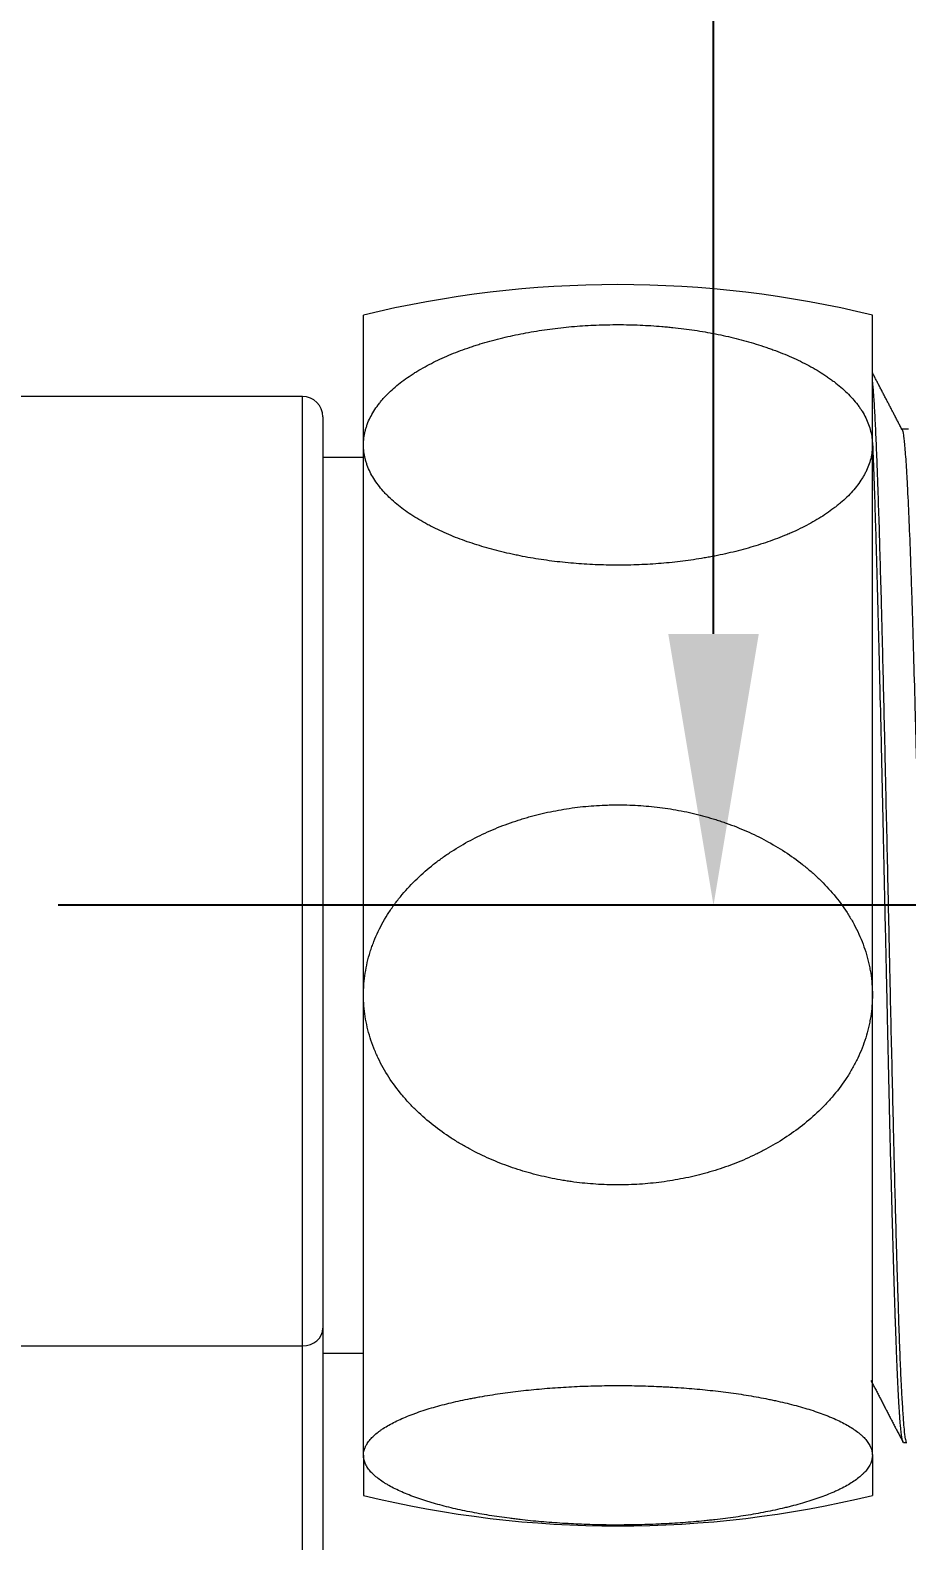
# Model space of a CAD drawing. Extents: x 8819 to 9239, y -18069 to -17475.
# Drawn here: x 9084.31 to 9100.46, y -17739.26 to -17711.43 of the extents above; entities that cross this region are included whole.
import ezdxf

# ---------------------------------------------------------------- set-up
doc = ezdxf.new("R2010")
doc.units = 0
doc.header["$MEASUREMENT"] = 0
doc.linetypes.add('CENTER2', pattern=[28.575, 19.05, -3.175, 3.175, -3.175])
doc.linetypes.add('HIDDEN2', pattern=[4.7625, 3.175, -1.5875])
doc.layers.get('DEFPOINTS').update_dxf_attribs({"linetype": 'CONTINUOUS'})
doc.layers.add('1', color=4, linetype='HIDDEN2')
doc.layers.add('CENTER', color=1, linetype='CENTER2')
doc.layers.add('5', color=2, linetype='CONTINUOUS', lineweight=9)
doc.styles.get("Standard").update_dxf_attribs({"font": 'Gulim.ttf'})
doc.dimstyles.new('STANDARD$0', dxfattribs={"dimtxt": 3.5, "dimasz": 2.5, "dimexe": 0.7, "dimexo": 0.7, "dimgap": 0.5, "dimtad": 3, "dimdec": 4, "dimdsep": 46, "dimtxsty": 'Standard', "dimcen": 0, "dimclrd": 2, "dimclre": 2, "dimclrt": 4, "dimadec": 0, "dimazin": 0, "dimtp": 0.2, "dimtm": 0.1, "dimtfac": 0.5, "dimtdec": 4, "dimtmove": 1, "dimatfit": 3, "dimfxl": 0, "dimtolj": 1, "dimarcsym": 0})

# ---------------------------------------------------------------- blocks, each defined once
blk = doc.blocks.new('*D7')
at = {"layer": '5', "color": 2, "lineweight": -2}
for p, q in [((9113.856, -17615.053), (9096.203, -17615.053)), ((9096.903, -17722.553), (9096.903, -17620.053)), ((9113.856, -17727.553), (9096.203, -17727.553))]:
    blk.add_line(p, q, dxfattribs=at)
at = {"layer": '5', "color": 2}
for points in [[(9096.07, -17620.053), (9097.737, -17620.053), (9096.903, -17615.053)], [(9096.07, -17722.553), (9097.737, -17722.553), (9096.903, -17727.553)]]:
    blk.add_solid(points, dxfattribs=at)
at = {"layer": 'DEFPOINTS', "color": 0}
for p in [(9096.903, -17615.053), (9114.556, -17615.053), (9114.556, -17727.553)]:
    blk.add_point(p, dxfattribs=at)
at = {"layer": '5', "color": 4, "insert": (9091.337, -17673.564), "char_height": 5, "attachment_point": 5, "rotation": 90}
blk.add_mtext('\\A1;150', dxfattribs=at)
blk = doc.blocks.new('*D10')
at = {"layer": '5', "color": 2, "lineweight": -2}
for p, q in [((9043.955, -17739.416), (9043.955, -17706.609)), ((9108.83, -17713.953), (9108.83, -17706.609)), ((9103.83, -17707.309), (9048.955, -17707.309))]:
    blk.add_line(p, q, dxfattribs=at)
at = {"layer": '5', "color": 2}
for points in [[(9048.955, -17706.475), (9048.955, -17708.142), (9043.955, -17707.309)], [(9103.83, -17706.475), (9103.83, -17708.142), (9108.83, -17707.309)]]:
    blk.add_solid(points, dxfattribs=at)
at = {"layer": 'DEFPOINTS', "color": 0}
for p in [(9043.955, -17707.309), (9108.83, -17714.653), (9043.955, -17740.116)]:
    blk.add_point(p, dxfattribs=at)
at = {"layer": '5', "color": 4, "insert": (9074.784, -17702.878), "char_height": 5, "attachment_point": 5}
blk.add_mtext('\\A1;86.5', dxfattribs=at)

msp = doc.modelspace()

# ---------------------------------------------------------------- linework, layer by layer
at = {"layer": '1', "color": 7, "linetype": 'Continuous', "lineweight": 18}
for p, q in [((9090.455, -17719.07), (9090.455, -17716.678)), ((9099.83, -17719.07), (9099.83, -17716.678)), ((9089.33, -17718.178), (9080.022, -17718.178)), ((9089.705, -17718.553), (9089.705, -17735.348)), ((9100.498, -17718.778), (9100.372, -17718.778)), ((9090.455, -17719.303), (9089.705, -17719.303)), ((9090.455, -17729.204), (9090.455, -17719.07)), ((9099.83, -17729.204), (9099.83, -17719.07)), ((9090.455, -17737.688), (9090.455, -17729.204)), ((9099.83, -17737.688), (9099.83, -17729.204)), ((9089.705, -17735.348), (9089.705, -17754.098)), ((9089.705, -17735.803), (9090.455, -17735.803)), ((9090.455, -17737.688), (9090.455, -17738.428)), ((9099.83, -17737.688), (9099.83, -17738.428)), ((9100.403, -17737.453), (9100.461, -17737.453))]:
    msp.add_line(p, q, dxfattribs=at)
at = {"layer": '1', "color": 1, "linetype": 'Continuous', "lineweight": 13}
for p, q in [((9089.33, -17735.672), (9089.33, -17718.178)), ((9078.947, -17735.672), (9089.33, -17735.672)), ((9089.33, -17754.422), (9089.33, -17735.672))]:
    msp.add_line(p, q, dxfattribs=at)
at = {"layer": '1', "color": 7, "linetype": 'Continuous', "lineweight": 18}
for centre, radius, start, end in [((9095.142, -17735.928), 19.812, 76.3145, 103.6855), ((9089.33, -17718.553), 0.375, 0, 90), ((9095.142, -17719.178), 19.812, 256.3145, 283.6855)]:
    msp.add_arc(centre, radius, start, end, dxfattribs=at)
at = {"layer": '1', "color": 1, "linetype": 'Continuous', "lineweight": 13}
msp.add_ellipse((9089.33, -17735.348), major_axis=(0.375, 0), ratio=0.866025, start_param=4.712389, end_param=6.283185, dxfattribs=at)
at = {"layer": '1', "color": 7, "linetype": 'Continuous', "lineweight": 18}
for points, knots in [([(9090.455, -17719.07), (9090.455, -17718.985), (9090.465, -17718.901), (9090.488, -17718.806), (9090.491, -17718.795), (9090.497, -17718.774), (9090.506, -17718.743), (9090.531, -17718.67), (9090.558, -17718.608), (9090.618, -17718.487), (9090.667, -17718.408), (9090.74, -17718.312), (9090.755, -17718.293), (9090.786, -17718.255), (9090.802, -17718.236), (9090.852, -17718.18), (9090.887, -17718.144), (9090.997, -17718.036), (9091.077, -17717.968), (9091.206, -17717.87), (9091.251, -17717.838), (9091.32, -17717.791), (9091.344, -17717.775), (9091.391, -17717.745), (9091.415, -17717.73), (9091.537, -17717.656), (9091.639, -17717.6), (9091.849, -17717.495), (9091.958, -17717.445), (9092.184, -17717.353), (9092.3, -17717.309), (9092.449, -17717.259), (9092.48, -17717.249), (9092.54, -17717.229), (9092.631, -17717.2), (9092.723, -17717.174), (9092.909, -17717.122), (9093.034, -17717.091), (9093.287, -17717.035), (9093.415, -17717.01), (9093.674, -17716.965), (9093.805, -17716.945), (9094.004, -17716.92), (9094.071, -17716.912), (9094.204, -17716.898), (9094.272, -17716.892), (9094.474, -17716.875), (9094.743, -17716.859), (9095.146, -17716.85), (9095.55, -17716.859), (9095.818, -17716.876), (9095.987, -17716.89), (9096.02, -17716.893), (9096.087, -17716.899), (9096.121, -17716.903), (9096.221, -17716.913), (9096.288, -17716.921), (9096.487, -17716.946), (9096.617, -17716.966), (9096.876, -17717.011), (9097.004, -17717.036), (9097.256, -17717.092), (9097.38, -17717.123), (9097.626, -17717.191), (9097.747, -17717.229), (9097.896, -17717.279), (9097.925, -17717.289), (9097.984, -17717.311), (9098.014, -17717.321), (9098.102, -17717.354), (9098.159, -17717.377), (9098.329, -17717.447), (9098.438, -17717.496), (9098.649, -17717.602), (9098.75, -17717.657), (9098.896, -17717.746), (9098.943, -17717.777), (9099.012, -17717.824), (9099.035, -17717.84), (9099.08, -17717.872), (9099.102, -17717.888), (9099.21, -17717.97), (9099.29, -17718.039), (9099.436, -17718.181), (9099.502, -17718.255), (9099.574, -17718.351), (9099.588, -17718.371), (9099.615, -17718.41), (9099.628, -17718.43), (9099.665, -17718.49), (9099.688, -17718.53), (9099.748, -17718.651), (9099.778, -17718.733), (9099.819, -17718.899), (9099.83, -17718.984), (9099.83, -17719.07)], [0, 0, 0, 0, 0.03125, 0.03125, 0.035156, 0.035156, 0.039062, 0.046875, 0.0625, 0.0625, 0.09375, 0.09375, 0.101562, 0.101562, 0.109375, 0.109375, 0.125, 0.125, 0.15625, 0.15625, 0.171875, 0.171875, 0.179687, 0.179687, 0.1875, 0.1875, 0.21875, 0.21875, 0.25, 0.25, 0.28125, 0.28125, 0.289062, 0.289062, 0.296875, 0.3125, 0.3125, 0.34375, 0.34375, 0.375, 0.375, 0.40625, 0.40625, 0.421875, 0.421875, 0.4375, 0.4375, 0.46875, 0.5, 0.53125, 0.5625, 0.5625, 0.570312, 0.570312, 0.578125, 0.578125, 0.59375, 0.59375, 0.625, 0.625, 0.65625, 0.65625, 0.6875, 0.6875, 0.71875, 0.71875, 0.726562, 0.726562, 0.734375, 0.734375, 0.75, 0.75, 0.78125, 0.78125, 0.8125, 0.8125, 0.828125, 0.828125, 0.835937, 0.835937, 0.84375, 0.84375, 0.875, 0.875, 0.90625, 0.90625, 0.914062, 0.914062, 0.921875, 0.921875, 0.9375, 0.9375, 0.96875, 0.96875, 1, 1, 1, 1]), ([(9099.829, -17717.902), (9099.83, -17717.912), (9099.831, -17717.922), (9099.836, -17717.969), (9099.839, -17718.008), (9099.844, -17718.072), (9099.847, -17718.105), (9099.849, -17718.14), (9099.851, -17718.164), (9099.852, -17718.177), (9099.859, -17718.288), (9099.866, -17718.4), (9099.879, -17718.647), (9099.886, -17718.783), (9099.899, -17719.079), (9099.905, -17719.24), (9099.915, -17719.499), (9099.919, -17719.588), (9099.923, -17719.704), (9099.924, -17719.727), (9099.925, -17719.774), (9099.928, -17719.845), (9099.93, -17719.917), (9099.939, -17720.161), (9099.946, -17720.366), (9099.959, -17720.794), (9099.965, -17721.017), (9099.978, -17721.483), (9099.985, -17721.725), (9099.993, -17722.039), (9099.995, -17722.103), (9099.998, -17722.231), (9100, -17722.295), (9100.005, -17722.49), (9100.008, -17722.621), (9100.018, -17723.018), (9100.025, -17723.289), (9100.038, -17723.84), (9100.045, -17724.121), (9100.055, -17724.551), (9100.058, -17724.696), (9100.063, -17724.915), (9100.065, -17725.025), (9100.068, -17725.136), (9100.069, -17725.21), (9100.07, -17725.248), (9100.078, -17725.582), (9100.084, -17725.88), (9100.098, -17726.478), (9100.104, -17726.779), (9100.118, -17727.381), (9100.124, -17727.683), (9100.134, -17728.137), (9100.137, -17728.289), (9100.142, -17728.517), (9100.144, -17728.593), (9100.147, -17728.744), (9100.149, -17728.82), (9100.157, -17729.196), (9100.164, -17729.494), (9100.177, -17730.081), (9100.184, -17730.371), (9100.197, -17730.944), (9100.204, -17731.227), (9100.212, -17731.576), (9100.214, -17731.645), (9100.216, -17731.749), (9100.217, -17731.784), (9100.219, -17731.853), (9100.223, -17732.024), (9100.227, -17732.193), (9100.237, -17732.591), (9100.25, -17733.106), (9100.263, -17733.589), (9100.273, -17733.94), (9100.276, -17734.055), (9100.281, -17734.225), (9100.284, -17734.309), (9100.286, -17734.392), (9100.288, -17734.447), (9100.289, -17734.474), (9100.297, -17734.719), (9100.303, -17734.925), (9100.316, -17735.315), (9100.329, -17735.682), (9100.342, -17736.005), (9100.352, -17736.23), (9100.356, -17736.302), (9100.361, -17736.406), (9100.363, -17736.44), (9100.366, -17736.506), (9100.368, -17736.538), (9100.376, -17736.695), (9100.383, -17736.807), (9100.396, -17737.005), (9100.402, -17737.091), (9100.415, -17737.236), (9100.422, -17737.295), (9100.43, -17737.352), (9100.432, -17737.363), (9100.434, -17737.377), (9100.435, -17737.382), (9100.437, -17737.391), (9100.441, -17737.412), (9100.445, -17737.427), (9100.453, -17737.448), (9100.457, -17737.453), (9100.462, -17737.453)], [0, 0, 0, 0, 0.004781, 0.004781, 0.020508, 0.020508, 0.028372, 0.032304, 0.032304, 0.036236, 0.036236, 0.06769, 0.06769, 0.099144, 0.099144, 0.130599, 0.130599, 0.146326, 0.146326, 0.150258, 0.150258, 0.15419, 0.162053, 0.162053, 0.193508, 0.193508, 0.224962, 0.224962, 0.256417, 0.256417, 0.26428, 0.26428, 0.272144, 0.272144, 0.287871, 0.287871, 0.319326, 0.319326, 0.35078, 0.35078, 0.366507, 0.366507, 0.374371, 0.378303, 0.378303, 0.382235, 0.382235, 0.413689, 0.413689, 0.445143, 0.445143, 0.476598, 0.476598, 0.492325, 0.492325, 0.500189, 0.500189, 0.508052, 0.508052, 0.539507, 0.539507, 0.570961, 0.570961, 0.602416, 0.602416, 0.610279, 0.610279, 0.614211, 0.614211, 0.618143, 0.63387, 0.63387, 0.665325, 0.696779, 0.696779, 0.712506, 0.712506, 0.72037, 0.724302, 0.724302, 0.728234, 0.728234, 0.759688, 0.759688, 0.791142, 0.822597, 0.822597, 0.838324, 0.838324, 0.846188, 0.846188, 0.854051, 0.854051, 0.885506, 0.885506, 0.91696, 0.91696, 0.948415, 0.948415, 0.956278, 0.956278, 0.96021, 0.96021, 0.964142, 0.979869, 0.979869, 1, 1, 1, 1]), ([(9100.376, -17718.787), (9100.385, -17718.802), (9100.393, -17718.835), (9100.402, -17718.895), (9100.403, -17718.903), (9100.405, -17718.918), (9100.409, -17718.943), (9100.412, -17718.97), (9100.419, -17719.029), (9100.423, -17719.073), (9100.436, -17719.222), (9100.445, -17719.342), (9100.459, -17719.553), (9100.463, -17719.628), (9100.47, -17719.749), (9100.472, -17719.791), (9100.475, -17719.855), (9100.476, -17719.877), (9100.478, -17719.921), (9100.479, -17719.943), (9100.489, -17720.147), (9100.498, -17720.346), (9100.516, -17720.777), (9100.525, -17721.01), (9100.538, -17721.385), (9100.543, -17721.515), (9100.548, -17721.682), (9100.549, -17721.716), (9100.552, -17721.783), (9100.555, -17721.886), (9100.558, -17721.989), (9100.569, -17722.34), (9100.578, -17722.631), (9100.596, -17723.238), (9100.604, -17723.553), (9100.616, -17723.962), (9100.618, -17724.045), (9100.621, -17724.17), (9100.622, -17724.211), (9100.625, -17724.295), (9100.626, -17724.337), (9100.631, -17724.547), (9100.636, -17724.717), (9100.649, -17725.228), (9100.657, -17725.574), (9100.675, -17726.276), (9100.684, -17726.632), (9100.694, -17727.039), (9100.695, -17727.084), (9100.698, -17727.174), (9100.701, -17727.309), (9100.704, -17727.444), (9100.711, -17727.714), (9100.715, -17727.893), (9100.728, -17728.428), (9100.737, -17728.782), (9100.75, -17729.31), (9100.755, -17729.485), (9100.761, -17729.747), (9100.764, -17729.835), (9100.767, -17729.965), (9100.768, -17730.009), (9100.77, -17730.096), (9100.772, -17730.139), (9100.782, -17730.526), (9100.791, -17730.863), (9100.804, -17731.355), (9100.808, -17731.516), (9100.817, -17731.836), (9100.822, -17731.992), (9100.835, -17732.451), (9100.844, -17732.744), (9100.861, -17733.302), (9100.87, -17733.568), (9100.881, -17733.883), (9100.884, -17733.945), (9100.888, -17734.068), (9100.89, -17734.128), (9100.897, -17734.305), (9100.901, -17734.418), (9100.914, -17734.744), (9100.923, -17734.943), (9100.941, -17735.304), (9100.95, -17735.467), (9100.961, -17735.646), (9100.963, -17735.681), (9100.968, -17735.747), (9100.97, -17735.779), (9100.977, -17735.87), (9100.981, -17735.925), (9100.994, -17736.076), (9101.003, -17736.155), (9101.016, -17736.242), (9101.021, -17736.265), (9101.027, -17736.293), (9101.03, -17736.3), (9101.033, -17736.31), (9101.034, -17736.313), (9101.036, -17736.318), (9101.038, -17736.32), (9101.041, -17736.326), (9101.044, -17736.328), (9101.047, -17736.328)], [0, 0, 0, 0, 0.036761, 0.036761, 0.041713, 0.041713, 0.046664, 0.056568, 0.056568, 0.076374, 0.076374, 0.115988, 0.115988, 0.135794, 0.135794, 0.145698, 0.145698, 0.150649, 0.150649, 0.155601, 0.155601, 0.195214, 0.195214, 0.234828, 0.234828, 0.254635, 0.254635, 0.259586, 0.259586, 0.264538, 0.274441, 0.274441, 0.314055, 0.314055, 0.353668, 0.353668, 0.363571, 0.363571, 0.368523, 0.368523, 0.373475, 0.373475, 0.393281, 0.393281, 0.432895, 0.432895, 0.472508, 0.472508, 0.47746, 0.47746, 0.482411, 0.492315, 0.492315, 0.512121, 0.512121, 0.551735, 0.551735, 0.571542, 0.571542, 0.581445, 0.581445, 0.586397, 0.586397, 0.591348, 0.591348, 0.630962, 0.630962, 0.650768, 0.650768, 0.670575, 0.670575, 0.710188, 0.710188, 0.749802, 0.749802, 0.759705, 0.759705, 0.769608, 0.769608, 0.789415, 0.789415, 0.829028, 0.829028, 0.868642, 0.868642, 0.878545, 0.878545, 0.888449, 0.888449, 0.908255, 0.908255, 0.947869, 0.947869, 0.967675, 0.967675, 0.977579, 0.977579, 0.98253, 0.98253, 0.987482, 0.987482, 1, 1, 1, 1]), ([(9099.83, -17719.07), (9099.83, -17719.091), (9099.829, -17719.113), (9099.826, -17719.155), (9099.82, -17719.219), (9099.809, -17719.282), (9099.778, -17719.408), (9099.747, -17719.49), (9099.697, -17719.592), (9099.686, -17719.612), (9099.663, -17719.653), (9099.651, -17719.673), (9099.614, -17719.732), (9099.587, -17719.771), (9099.5, -17719.887), (9099.434, -17719.961), (9099.324, -17720.068), (9099.285, -17720.103), (9099.224, -17720.155), (9099.204, -17720.172), (9099.162, -17720.206), (9099.14, -17720.222), (9099.032, -17720.304), (9098.94, -17720.366), (9098.747, -17720.484), (9098.646, -17720.54), (9098.487, -17720.619), (9098.433, -17720.645), (9098.35, -17720.682), (9098.322, -17720.694), (9098.266, -17720.719), (9098.237, -17720.73), (9098.095, -17720.789), (9097.979, -17720.832), (9097.742, -17720.912), (9097.621, -17720.949), (9097.375, -17721.017), (9097.249, -17721.049), (9097.058, -17721.091), (9096.962, -17721.111), (9096.864, -17721.13), (9096.799, -17721.142), (9096.766, -17721.148), (9096.602, -17721.176), (9096.47, -17721.195), (9096.205, -17721.229), (9095.939, -17721.256), (9095.67, -17721.273), (9095.467, -17721.281), (9095.366, -17721.284), (9095.247, -17721.286), (9095.196, -17721.286), (9095.162, -17721.286), (9095.145, -17721.286), (9094.992, -17721.286), (9094.722, -17721.28), (9094.321, -17721.254), (9094.057, -17721.226), (9093.794, -17721.193), (9093.663, -17721.173), (9093.468, -17721.139), (9093.403, -17721.127), (9093.306, -17721.107), (9093.274, -17721.101), (9093.209, -17721.087), (9093.049, -17721.052), (9092.893, -17721.013), (9092.648, -17720.945), (9092.528, -17720.908), (9092.294, -17720.828), (9092.179, -17720.785), (9091.956, -17720.693), (9091.847, -17720.643), (9091.715, -17720.577), (9091.688, -17720.564), (9091.636, -17720.537), (9091.61, -17720.523), (9091.534, -17720.48), (9091.484, -17720.451), (9091.338, -17720.363), (9091.247, -17720.3), (9091.075, -17720.17), (9090.996, -17720.102), (9090.904, -17720.012), (9090.886, -17719.994), (9090.851, -17719.958), (9090.834, -17719.939), (9090.784, -17719.883), (9090.753, -17719.845), (9090.667, -17719.73), (9090.617, -17719.652), (9090.557, -17719.531), (9090.54, -17719.49), (9090.52, -17719.438), (9090.517, -17719.427), (9090.51, -17719.406), (9090.506, -17719.396), (9090.496, -17719.364), (9090.491, -17719.343), (9090.465, -17719.238), (9090.455, -17719.154), (9090.455, -17719.07)], [0, 0, 0, 0, 0.007813, 0.007813, 0.015625, 0.03125, 0.03125, 0.0625, 0.0625, 0.070313, 0.070313, 0.078125, 0.078125, 0.09375, 0.09375, 0.125, 0.125, 0.140625, 0.140625, 0.148438, 0.148438, 0.15625, 0.15625, 0.1875, 0.1875, 0.21875, 0.21875, 0.234375, 0.234375, 0.242188, 0.242188, 0.25, 0.25, 0.28125, 0.28125, 0.3125, 0.3125, 0.34375, 0.34375, 0.359375, 0.367188, 0.367188, 0.375, 0.375, 0.40625, 0.40625, 0.4375, 0.46875, 0.46875, 0.484375, 0.492188, 0.496094, 0.496094, 0.5, 0.5, 0.53125, 0.5625, 0.59375, 0.59375, 0.625, 0.625, 0.640625, 0.640625, 0.648438, 0.648438, 0.65625, 0.6875, 0.6875, 0.71875, 0.71875, 0.75, 0.75, 0.78125, 0.78125, 0.789063, 0.789063, 0.796875, 0.796875, 0.8125, 0.8125, 0.84375, 0.84375, 0.875, 0.875, 0.882813, 0.882813, 0.890625, 0.890625, 0.90625, 0.90625, 0.9375, 0.9375, 0.953125, 0.953125, 0.957031, 0.957031, 0.960937, 0.960937, 0.96875, 0.96875, 1, 1, 1, 1]), ([(9100.394, -17737.444), (9100.387, -17737.43), (9100.38, -17737.401), (9100.365, -17737.303), (9100.356, -17737.228), (9100.344, -17737.085), (9100.34, -17737.031), (9100.333, -17736.943), (9100.33, -17736.897), (9100.327, -17736.848), (9100.325, -17736.815), (9100.324, -17736.798), (9100.314, -17736.642), (9100.306, -17736.483), (9100.29, -17736.129), (9100.282, -17735.933), (9100.269, -17735.612), (9100.265, -17735.5), (9100.259, -17735.325), (9100.257, -17735.265), (9100.253, -17735.174), (9100.252, -17735.143), (9100.25, -17735.081), (9100.249, -17735.05), (9100.24, -17734.767), (9100.231, -17734.501), (9100.215, -17733.941), (9100.207, -17733.647), (9100.194, -17733.185), (9100.19, -17733.028), (9100.184, -17732.786), (9100.182, -17732.704), (9100.179, -17732.581), (9100.178, -17732.539), (9100.175, -17732.456), (9100.174, -17732.415), (9100.165, -17732.039), (9100.156, -17731.697), (9100.14, -17730.998), (9100.132, -17730.64), (9100.119, -17730.092), (9100.115, -17729.908), (9100.11, -17729.675), (9100.109, -17729.628), (9100.107, -17729.534), (9100.106, -17729.487), (9100.103, -17729.346), (9100.101, -17729.252), (9100.09, -17728.78), (9100.082, -17728.403), (9100.065, -17727.647), (9100.057, -17727.268), (9100.044, -17726.699), (9100.04, -17726.509), (9100.035, -17726.272), (9100.034, -17726.224), (9100.032, -17726.129), (9100.031, -17726.082), (9100.028, -17725.94), (9100.026, -17725.846), (9100.015, -17725.377), (9100.007, -17725.008), (9099.99, -17724.285), (9099.982, -17723.929), (9099.969, -17723.407), (9099.965, -17723.234), (9099.96, -17723.021), (9099.959, -17722.978), (9099.957, -17722.893), (9099.954, -17722.767), (9099.951, -17722.642), (9099.94, -17722.231), (9099.924, -17721.599), (9099.907, -17721.02), (9099.897, -17720.674), (9099.894, -17720.606), (9099.89, -17720.471), (9099.888, -17720.404), (9099.882, -17720.207), (9099.878, -17720.08), (9099.865, -17719.714), (9099.854, -17719.405), (9099.843, -17719.13), (9099.84, -17719.058)], [0, 0, 0, 0, 0.038171, 0.038171, 0.083183, 0.083183, 0.10569, 0.10569, 0.116943, 0.12257, 0.12257, 0.128196, 0.128196, 0.173209, 0.173209, 0.218221, 0.218221, 0.240728, 0.240728, 0.251981, 0.251981, 0.257607, 0.257607, 0.263234, 0.263234, 0.308246, 0.308246, 0.353259, 0.353259, 0.375765, 0.375765, 0.387019, 0.387019, 0.392645, 0.392645, 0.398272, 0.398272, 0.443284, 0.443284, 0.488297, 0.488297, 0.510803, 0.510803, 0.51643, 0.51643, 0.522056, 0.522056, 0.533309, 0.533309, 0.578322, 0.578322, 0.623335, 0.623335, 0.645841, 0.645841, 0.651468, 0.651468, 0.657094, 0.657094, 0.668347, 0.668347, 0.71336, 0.71336, 0.758372, 0.758372, 0.780879, 0.780879, 0.786505, 0.786505, 0.792132, 0.803385, 0.803385, 0.848398, 0.89341, 0.89341, 0.904663, 0.904663, 0.915917, 0.915917, 0.938423, 0.938423, 0.983435, 1, 1, 1, 1]), ([(9090.455, -17729.204), (9090.455, -17729.17), (9090.455, -17729.136), (9090.458, -17729.069), (9090.464, -17728.968), (9090.476, -17728.868), (9090.507, -17728.67), (9090.537, -17728.54), (9090.588, -17728.379), (9090.598, -17728.347), (9090.621, -17728.283), (9090.633, -17728.251), (9090.67, -17728.157), (9090.697, -17728.095), (9090.784, -17727.913), (9090.85, -17727.796), (9090.961, -17727.627), (9090.999, -17727.571), (9091.06, -17727.489), (9091.081, -17727.463), (9091.123, -17727.409), (9091.144, -17727.383), (9091.252, -17727.254), (9091.344, -17727.156), (9091.537, -17726.97), (9091.639, -17726.882), (9091.798, -17726.756), (9091.852, -17726.716), (9091.935, -17726.657), (9091.962, -17726.637), (9092.019, -17726.599), (9092.047, -17726.58), (9092.189, -17726.488), (9092.305, -17726.42), (9092.543, -17726.293), (9092.664, -17726.234), (9092.91, -17726.127), (9093.035, -17726.078), (9093.226, -17726.011), (9093.323, -17725.979), (9093.42, -17725.949), (9093.485, -17725.93), (9093.518, -17725.921), (9093.682, -17725.876), (9093.814, -17725.846), (9094.079, -17725.793), (9094.346, -17725.749), (9094.615, -17725.723), (9094.817, -17725.71), (9094.919, -17725.706), (9095.037, -17725.703), (9095.088, -17725.702), (9095.122, -17725.702), (9095.14, -17725.702), (9095.292, -17725.703), (9095.562, -17725.712), (9095.963, -17725.752), (9096.228, -17725.797), (9096.491, -17725.85), (9096.622, -17725.881), (9096.817, -17725.935), (9096.881, -17725.954), (9096.978, -17725.985), (9097.011, -17725.995), (9097.075, -17726.017), (9097.235, -17726.072), (9097.391, -17726.134), (9097.636, -17726.242), (9097.756, -17726.3), (9097.99, -17726.426), (9098.105, -17726.494), (9098.329, -17726.64), (9098.438, -17726.718), (9098.57, -17726.822), (9098.596, -17726.843), (9098.648, -17726.886), (9098.674, -17726.908), (9098.751, -17726.975), (9098.8, -17727.021), (9098.946, -17727.161), (9099.037, -17727.259), (9099.209, -17727.465), (9099.289, -17727.573), (9099.381, -17727.715), (9099.399, -17727.743), (9099.434, -17727.801), (9099.451, -17727.831), (9099.5, -17727.919), (9099.531, -17727.978), (9099.618, -17728.16), (9099.667, -17728.284), (9099.727, -17728.476), (9099.745, -17728.541), (9099.764, -17728.623), (9099.768, -17728.639), (9099.775, -17728.672), (9099.778, -17728.689), (9099.788, -17728.739), (9099.794, -17728.772), (9099.819, -17728.938), (9099.83, -17729.071), (9099.83, -17729.204)], [0, 0, 0, 0, 0.007812, 0.007812, 0.015625, 0.03125, 0.03125, 0.0625, 0.0625, 0.070312, 0.070312, 0.078125, 0.078125, 0.09375, 0.09375, 0.125, 0.125, 0.140625, 0.140625, 0.148437, 0.148437, 0.15625, 0.15625, 0.1875, 0.1875, 0.21875, 0.21875, 0.234375, 0.234375, 0.242187, 0.242187, 0.25, 0.25, 0.28125, 0.28125, 0.3125, 0.3125, 0.34375, 0.34375, 0.359375, 0.367188, 0.367188, 0.375, 0.375, 0.40625, 0.40625, 0.4375, 0.46875, 0.46875, 0.484375, 0.492188, 0.496094, 0.496094, 0.5, 0.5, 0.53125, 0.5625, 0.59375, 0.59375, 0.625, 0.625, 0.640625, 0.640625, 0.648438, 0.648438, 0.65625, 0.6875, 0.6875, 0.71875, 0.71875, 0.75, 0.75, 0.78125, 0.78125, 0.789063, 0.789063, 0.796875, 0.796875, 0.8125, 0.8125, 0.84375, 0.84375, 0.875, 0.875, 0.882813, 0.882813, 0.890625, 0.890625, 0.90625, 0.90625, 0.9375, 0.9375, 0.953125, 0.953125, 0.957031, 0.957031, 0.960938, 0.960938, 0.96875, 0.96875, 1, 1, 1, 1]), ([(9099.83, -17729.204), (9099.83, -17729.337), (9099.819, -17729.47), (9099.796, -17729.621), (9099.793, -17729.637), (9099.787, -17729.671), (9099.778, -17729.721), (9099.753, -17729.836), (9099.727, -17729.933), (9099.667, -17730.124), (9099.617, -17730.249), (9099.545, -17730.401), (9099.53, -17730.431), (9099.498, -17730.491), (9099.482, -17730.521), (9099.433, -17730.609), (9099.398, -17730.667), (9099.288, -17730.836), (9099.208, -17730.944), (9099.078, -17731.099), (9099.033, -17731.15), (9098.964, -17731.224), (9098.94, -17731.249), (9098.893, -17731.297), (9098.869, -17731.321), (9098.747, -17731.438), (9098.646, -17731.526), (9098.435, -17731.692), (9098.326, -17731.77), (9098.101, -17731.917), (9097.984, -17731.985), (9097.835, -17732.065), (9097.805, -17732.081), (9097.744, -17732.112), (9097.653, -17732.157), (9097.561, -17732.199), (9097.376, -17732.281), (9097.251, -17732.33), (9096.997, -17732.419), (9096.869, -17732.458), (9096.61, -17732.529), (9096.479, -17732.56), (9096.28, -17732.6), (9096.214, -17732.612), (9096.08, -17732.634), (9096.013, -17732.644), (9095.811, -17732.671), (9095.676, -17732.684), (9095.407, -17732.701), (9095.138, -17732.71), (9094.869, -17732.701), (9094.6, -17732.683), (9094.466, -17732.67), (9094.298, -17732.648), (9094.264, -17732.643), (9094.197, -17732.633), (9094.163, -17732.628), (9094.063, -17732.611), (9093.996, -17732.599), (9093.798, -17732.559), (9093.667, -17732.527), (9093.408, -17732.456), (9093.281, -17732.417), (9093.029, -17732.328), (9092.904, -17732.279), (9092.659, -17732.171), (9092.538, -17732.113), (9092.389, -17732.033), (9092.359, -17732.016), (9092.3, -17731.983), (9092.271, -17731.966), (9092.183, -17731.914), (9092.125, -17731.878), (9091.955, -17731.768), (9091.846, -17731.69), (9091.635, -17731.523), (9091.534, -17731.435), (9091.388, -17731.295), (9091.341, -17731.247), (9091.272, -17731.172), (9091.249, -17731.147), (9091.204, -17731.096), (9091.182, -17731.071), (9091.074, -17730.941), (9090.994, -17730.833), (9090.848, -17730.608), (9090.783, -17730.491), (9090.71, -17730.339), (9090.696, -17730.308), (9090.669, -17730.246), (9090.656, -17730.215), (9090.619, -17730.12), (9090.597, -17730.057), (9090.537, -17729.866), (9090.506, -17729.736), (9090.465, -17729.473), (9090.455, -17729.339), (9090.455, -17729.204)], [0, 0, 0, 0, 0.03125, 0.03125, 0.035156, 0.035156, 0.039062, 0.046875, 0.0625, 0.0625, 0.09375, 0.09375, 0.101562, 0.101562, 0.109375, 0.109375, 0.125, 0.125, 0.15625, 0.15625, 0.171875, 0.171875, 0.179687, 0.179687, 0.1875, 0.1875, 0.21875, 0.21875, 0.25, 0.25, 0.28125, 0.28125, 0.289062, 0.289062, 0.296875, 0.3125, 0.3125, 0.34375, 0.34375, 0.375, 0.375, 0.40625, 0.40625, 0.421875, 0.421875, 0.4375, 0.4375, 0.46875, 0.46875, 0.5, 0.53125, 0.53125, 0.5625, 0.5625, 0.570313, 0.570313, 0.578125, 0.578125, 0.59375, 0.59375, 0.625, 0.625, 0.65625, 0.65625, 0.6875, 0.6875, 0.71875, 0.71875, 0.726563, 0.726563, 0.734375, 0.734375, 0.75, 0.75, 0.78125, 0.78125, 0.8125, 0.8125, 0.828125, 0.828125, 0.835938, 0.835938, 0.84375, 0.84375, 0.875, 0.875, 0.90625, 0.90625, 0.914063, 0.914063, 0.921875, 0.921875, 0.9375, 0.9375, 0.96875, 0.96875, 1, 1, 1, 1]), ([(9090.455, -17737.688), (9090.455, -17737.639), (9090.465, -17737.59), (9090.488, -17737.535), (9090.491, -17737.528), (9090.497, -17737.516), (9090.506, -17737.498), (9090.531, -17737.456), (9090.558, -17737.42), (9090.618, -17737.35), (9090.667, -17737.304), (9090.74, -17737.248), (9090.755, -17737.237), (9090.786, -17737.215), (9090.802, -17737.204), (9090.852, -17737.172), (9090.887, -17737.151), (9090.997, -17737.088), (9091.077, -17737.049), (9091.206, -17736.992), (9091.251, -17736.973), (9091.32, -17736.946), (9091.344, -17736.937), (9091.391, -17736.919), (9091.415, -17736.911), (9091.537, -17736.868), (9091.639, -17736.835), (9091.849, -17736.774), (9091.958, -17736.746), (9092.184, -17736.692), (9092.3, -17736.667), (9092.449, -17736.637), (9092.48, -17736.632), (9092.54, -17736.62), (9092.631, -17736.604), (9092.723, -17736.588), (9092.909, -17736.558), (9093.034, -17736.54), (9093.287, -17736.508), (9093.415, -17736.493), (9093.674, -17736.467), (9093.805, -17736.456), (9094.004, -17736.441), (9094.071, -17736.437), (9094.204, -17736.428), (9094.272, -17736.425), (9094.474, -17736.415), (9094.608, -17736.41), (9094.877, -17736.404), (9095.146, -17736.401), (9095.415, -17736.404), (9095.684, -17736.411), (9095.818, -17736.415), (9095.987, -17736.424), (9096.02, -17736.425), (9096.087, -17736.429), (9096.121, -17736.431), (9096.221, -17736.437), (9096.288, -17736.442), (9096.487, -17736.456), (9096.617, -17736.468), (9096.876, -17736.494), (9097.004, -17736.508), (9097.256, -17736.541), (9097.38, -17736.559), (9097.626, -17736.598), (9097.747, -17736.62), (9097.896, -17736.649), (9097.925, -17736.655), (9097.984, -17736.668), (9098.014, -17736.674), (9098.102, -17736.693), (9098.159, -17736.706), (9098.329, -17736.747), (9098.438, -17736.775), (9098.649, -17736.836), (9098.75, -17736.869), (9098.896, -17736.92), (9098.943, -17736.938), (9099.012, -17736.965), (9099.035, -17736.974), (9099.08, -17736.993), (9099.102, -17737.002), (9099.21, -17737.05), (9099.29, -17737.09), (9099.436, -17737.172), (9099.502, -17737.215), (9099.574, -17737.271), (9099.588, -17737.282), (9099.615, -17737.305), (9099.628, -17737.317), (9099.665, -17737.351), (9099.688, -17737.374), (9099.748, -17737.445), (9099.778, -17737.492), (9099.819, -17737.589), (9099.83, -17737.638), (9099.83, -17737.688)], [0, 0, 0, 0, 0.03125, 0.03125, 0.035156, 0.035156, 0.039063, 0.046875, 0.0625, 0.0625, 0.09375, 0.09375, 0.101563, 0.101563, 0.109375, 0.109375, 0.125, 0.125, 0.15625, 0.15625, 0.171875, 0.171875, 0.179688, 0.179688, 0.1875, 0.1875, 0.21875, 0.21875, 0.25, 0.25, 0.28125, 0.28125, 0.289063, 0.289063, 0.296875, 0.3125, 0.3125, 0.34375, 0.34375, 0.375, 0.375, 0.40625, 0.40625, 0.421875, 0.421875, 0.4375, 0.4375, 0.46875, 0.46875, 0.5, 0.53125, 0.53125, 0.5625, 0.5625, 0.570313, 0.570313, 0.578125, 0.578125, 0.59375, 0.59375, 0.625, 0.625, 0.65625, 0.65625, 0.6875, 0.6875, 0.71875, 0.71875, 0.726563, 0.726563, 0.734375, 0.734375, 0.75, 0.75, 0.78125, 0.78125, 0.8125, 0.8125, 0.828125, 0.828125, 0.835938, 0.835938, 0.84375, 0.84375, 0.875, 0.875, 0.90625, 0.90625, 0.914063, 0.914063, 0.921875, 0.921875, 0.9375, 0.9375, 0.96875, 0.96875, 1, 1, 1, 1]), ([(9099.83, -17737.688), (9099.83, -17737.7), (9099.829, -17737.712), (9099.826, -17737.737), (9099.82, -17737.774), (9099.809, -17737.811), (9099.778, -17737.883), (9099.747, -17737.931), (9099.697, -17737.99), (9099.686, -17738.002), (9099.663, -17738.025), (9099.651, -17738.037), (9099.614, -17738.072), (9099.587, -17738.094), (9099.5, -17738.161), (9099.434, -17738.204), (9099.324, -17738.266), (9099.285, -17738.287), (9099.224, -17738.317), (9099.204, -17738.327), (9099.162, -17738.346), (9099.14, -17738.356), (9099.032, -17738.403), (9098.94, -17738.439), (9098.747, -17738.508), (9098.646, -17738.54), (9098.487, -17738.586), (9098.433, -17738.601), (9098.35, -17738.622), (9098.322, -17738.63), (9098.266, -17738.644), (9098.237, -17738.65), (9098.095, -17738.684), (9097.979, -17738.709), (9097.742, -17738.756), (9097.621, -17738.777), (9097.375, -17738.817), (9097.249, -17738.835), (9097.058, -17738.86), (9096.962, -17738.871), (9096.864, -17738.882), (9096.799, -17738.889), (9096.766, -17738.892), (9096.602, -17738.909), (9096.47, -17738.92), (9096.205, -17738.939), (9095.939, -17738.955), (9095.67, -17738.965), (9095.467, -17738.97), (9095.366, -17738.971), (9095.247, -17738.972), (9095.196, -17738.973), (9095.162, -17738.973), (9095.145, -17738.973), (9094.992, -17738.973), (9094.722, -17738.969), (9094.321, -17738.954), (9094.057, -17738.938), (9093.794, -17738.918), (9093.663, -17738.907), (9093.468, -17738.887), (9093.403, -17738.88), (9093.306, -17738.869), (9093.274, -17738.865), (9093.209, -17738.857), (9093.049, -17738.837), (9092.893, -17738.814), (9092.648, -17738.775), (9092.528, -17738.753), (9092.294, -17738.707), (9092.179, -17738.682), (9091.956, -17738.629), (9091.847, -17738.6), (9091.715, -17738.562), (9091.688, -17738.554), (9091.636, -17738.538), (9091.61, -17738.53), (9091.534, -17738.505), (9091.484, -17738.489), (9091.338, -17738.437), (9091.247, -17738.401), (9091.075, -17738.326), (9090.996, -17738.286), (9090.904, -17738.234), (9090.886, -17738.224), (9090.851, -17738.202), (9090.834, -17738.192), (9090.784, -17738.159), (9090.753, -17738.137), (9090.667, -17738.071), (9090.617, -17738.025), (9090.557, -17737.955), (9090.54, -17737.931), (9090.52, -17737.901), (9090.517, -17737.895), (9090.51, -17737.883), (9090.506, -17737.877), (9090.496, -17737.858), (9090.491, -17737.846), (9090.465, -17737.785), (9090.455, -17737.736), (9090.455, -17737.688)], [0, 0, 0, 0, 0.007813, 0.007813, 0.015625, 0.03125, 0.03125, 0.0625, 0.0625, 0.070313, 0.070313, 0.078125, 0.078125, 0.09375, 0.09375, 0.125, 0.125, 0.140625, 0.140625, 0.148438, 0.148438, 0.15625, 0.15625, 0.1875, 0.1875, 0.21875, 0.21875, 0.234375, 0.234375, 0.242188, 0.242188, 0.25, 0.25, 0.28125, 0.28125, 0.3125, 0.3125, 0.34375, 0.34375, 0.359375, 0.367188, 0.367188, 0.375, 0.375, 0.40625, 0.40625, 0.4375, 0.46875, 0.46875, 0.484375, 0.492188, 0.496094, 0.496094, 0.5, 0.5, 0.53125, 0.5625, 0.59375, 0.59375, 0.625, 0.625, 0.640625, 0.640625, 0.648438, 0.648438, 0.65625, 0.6875, 0.6875, 0.71875, 0.71875, 0.75, 0.75, 0.78125, 0.78125, 0.789063, 0.789063, 0.796875, 0.796875, 0.8125, 0.8125, 0.84375, 0.84375, 0.875, 0.875, 0.882813, 0.882813, 0.890625, 0.890625, 0.90625, 0.90625, 0.9375, 0.9375, 0.953125, 0.953125, 0.957031, 0.957031, 0.960938, 0.960938, 0.96875, 0.96875, 1, 1, 1, 1])]:
    msp.add_open_spline(points, degree=3, knots=knots, dxfattribs=at)
for points in [[(9100.38, -17718.794), (9100.105, -17718.266), (9099.83, -17717.738)], [(9099.804, -17736.311), (9100.101, -17736.882), (9100.398, -17737.452)]]:
    msp.add_open_spline(points, degree=2, dxfattribs=at)
at = {"layer": 'CENTER', "color": 1, "linetype": 'CENTER2'}
for p, q in [((9096.83, -17727.553), (9084.83, -17727.553)), ((9114.556, -17727.553), (9089.96, -17727.553))]:
    msp.add_line(p, q, dxfattribs=at)

# ---------------------------------------------------------------- dimensions: what is measured, and where the dimension line sits
at = {"layer": '5'}
dim = msp.add_linear_dim(base=(9096.903, -17615.053), p1=(9114.556, -17727.553), p2=(9114.556, -17615.053), angle=90, dimstyle='STANDARD$0', override={"dimtxt": 5, "dimasz": 5, "dimdec": 1, "dimlfac": 1.333333, "dimzin": 9, "dimtdec": 1, "dimfxl": 1.25, "dimtfill": 1}, dxfattribs=at)
dim.commit()
dim.dimension.update_dxf_attribs({"geometry": '*D7', "text_midpoint": (9094.407, -17673.564), "dimtype": 160})
dim = msp.add_linear_dim(base=(9043.955, -17707.309), p1=(9108.83, -17714.653), p2=(9043.955, -17740.116), dimstyle='STANDARD$0', override={"dimtxt": 5, "dimasz": 5, "dimdec": 1, "dimlfac": 1.333333, "dimzin": 9, "dimtdec": 1, "dimfxl": 1.25, "dimtfill": 1}, dxfattribs=at)
dim.commit()
dim.dimension.update_dxf_attribs({"geometry": '*D10', "text_midpoint": (9074.784, -17705.942), "dimtype": 160})

doc.saveas('drawing.dxf')
